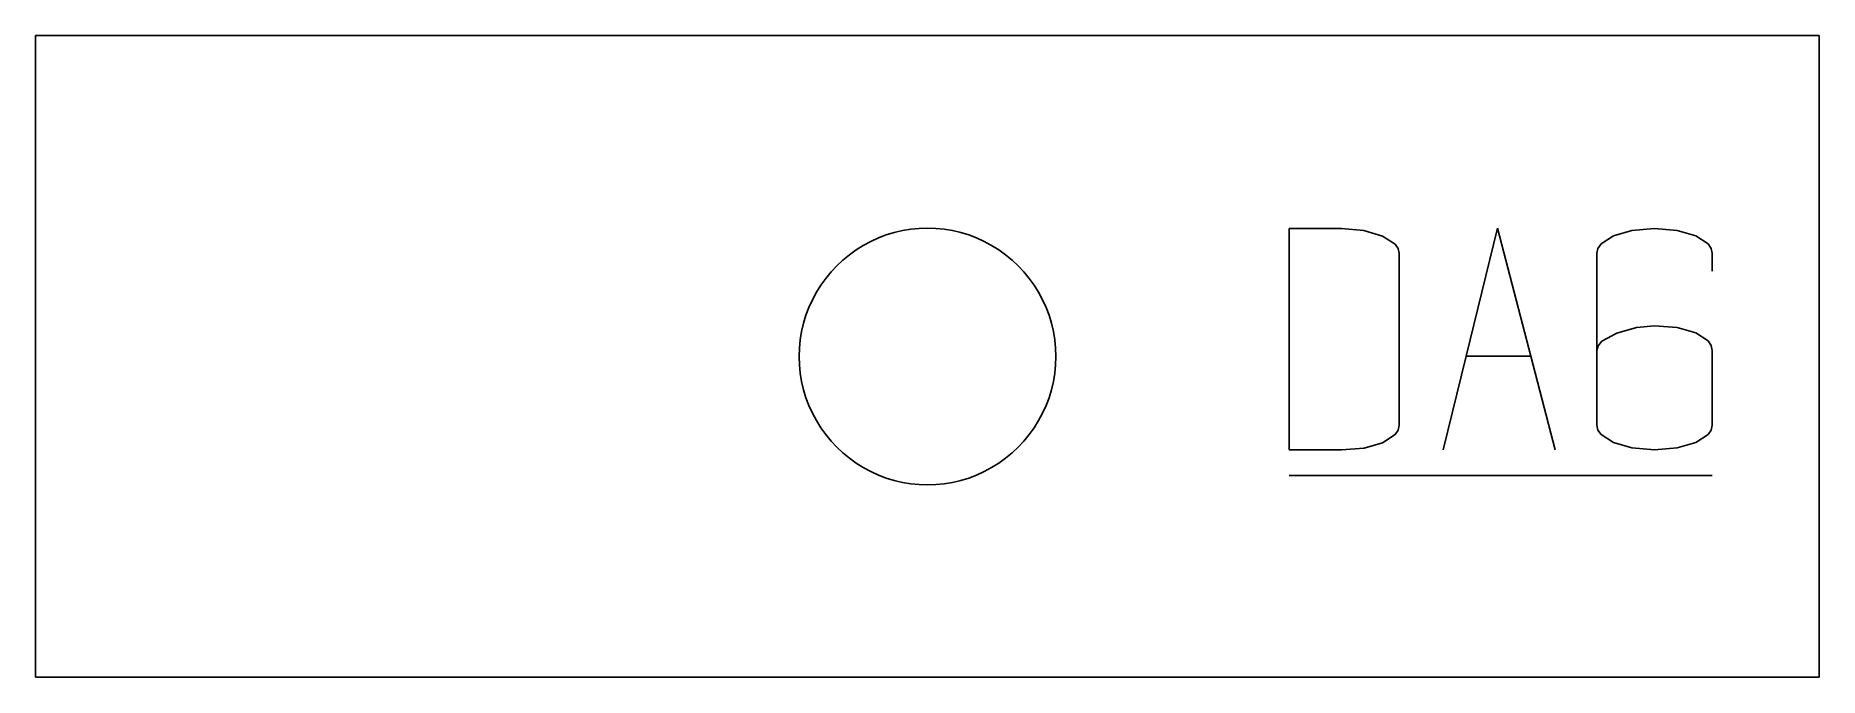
# Model space of a CAD drawing. Header units: millimetres. Extents: x -130.9 to -61.4, y -25.3 to -0.3.
import ezdxf

# ---------------------------------------------------------------- set-up
doc = ezdxf.new("R2010")
doc.units = ezdxf.units.MM
doc.layers.add('code', color=2, linetype='Continuous')
doc.layers.add('drawings', color=7, linetype='Continuous')

msp = doc.modelspace()

# ---------------------------------------------------------------- linework, layer by layer
at = {"layer": 'code'}
for p, q in [((-82.032, -16.457), (-82.032, -7.841)), ((-82.032, -7.841), (-79.996, -7.841)), ((-79.996, -7.841), (-79.129, -7.913)), ((-79.129, -7.913), (-78.398, -8.129)), ((-78.398, -8.129), (-77.911, -8.441)), ((-75.139, -12.812), (-73.915, -7.829)), ((-73.915, -7.829), (-72.616, -12.812)), ((-69.883, -8.433), (-69.401, -8.122)), ((-69.401, -8.122), (-68.678, -7.912)), ((-68.678, -7.912), (-67.796, -7.841)), ((-67.796, -7.841), (-66.914, -7.912)), ((-66.914, -7.912), (-66.192, -8.122)), ((-66.192, -8.122), (-65.709, -8.433)), ((-77.911, -8.441), (-77.789, -8.616)), ((-77.789, -8.616), (-77.749, -8.803)), ((-77.749, -8.803), (-77.749, -15.496)), ((-70.044, -8.803), (-70.004, -8.611)), ((-70.044, -12.586), (-70.044, -8.803)), ((-70.004, -8.611), (-69.883, -8.433)), ((-65.709, -8.433), (-65.589, -8.611)), ((-65.589, -8.611), (-65.549, -8.803)), ((-65.549, -8.803), (-65.549, -9.502)), ((-68.507, -11.698), (-69.264, -11.918)), ((-67.796, -11.625), (-68.507, -11.698)), ((-66.914, -11.695), (-67.796, -11.625)), ((-66.192, -11.906), (-66.914, -11.695)), ((-69.995, -12.404), (-70.044, -12.586)), ((-69.849, -12.232), (-69.995, -12.404)), ((-69.264, -11.918), (-69.849, -12.232)), ((-65.709, -12.216), (-66.192, -11.906)), ((-65.589, -12.394), (-65.709, -12.216)), ((-65.549, -12.586), (-65.589, -12.394)), ((-76.038, -16.457), (-75.139, -12.812)), ((-72.616, -12.812), (-75.139, -12.812)), ((-72.616, -12.812), (-71.667, -16.457)), ((-70.044, -12.586), (-70.044, -15.496)), ((-65.549, -15.496), (-65.549, -12.586)), ((-77.911, -15.867), (-78.398, -16.183)), ((-77.789, -15.689), (-77.911, -15.867)), ((-77.749, -15.496), (-77.789, -15.689)), ((-70.044, -15.496), (-70.004, -15.688)), ((-70.004, -15.688), (-69.883, -15.866)), ((-69.883, -15.866), (-69.401, -16.176)), ((-66.192, -16.176), (-65.709, -15.866)), ((-65.709, -15.866), (-65.589, -15.688)), ((-65.589, -15.688), (-65.549, -15.496)), ((-79.996, -16.457), (-82.032, -16.457)), ((-79.11, -16.389), (-79.996, -16.457)), ((-78.398, -16.183), (-79.11, -16.389)), ((-69.401, -16.176), (-68.678, -16.387)), ((-68.678, -16.387), (-67.796, -16.457)), ((-67.796, -16.457), (-66.914, -16.387)), ((-66.914, -16.387), (-66.192, -16.176)), ((-82.032, -17.457), (-65.549, -17.457))]:
    msp.add_line(p, q, dxfattribs=at)
at = {"layer": 'drawings'}
for p, q in [((-130.878, -25.323), (-130.878, -0.323)), ((-130.878, -0.323), (-61.378, -0.323)), ((-61.378, -0.323), (-61.378, -25.323)), ((-98.339, -8.339), (-98.628, -8.493)), ((-98.041, -8.204), (-98.339, -8.339)), ((-97.735, -8.089), (-98.041, -8.204)), ((-97.422, -7.994), (-97.735, -8.089)), ((-97.103, -7.919), (-97.422, -7.994)), ((-96.78, -7.866), (-97.103, -7.919)), ((-96.455, -7.834), (-96.78, -7.866)), ((-96.128, -7.823), (-96.455, -7.834)), ((-95.801, -7.834), (-96.128, -7.823)), ((-95.475, -7.866), (-95.801, -7.834)), ((-95.152, -7.919), (-95.475, -7.866)), ((-94.834, -7.994), (-95.152, -7.919)), ((-94.521, -8.089), (-94.834, -7.994)), ((-94.214, -8.204), (-94.521, -8.089)), ((-93.916, -8.339), (-94.214, -8.204)), ((-93.628, -8.493), (-93.916, -8.339)), ((-99.172, -8.857), (-99.424, -9.064)), ((-98.906, -8.666), (-99.172, -8.857)), ((-98.628, -8.493), (-98.906, -8.666)), ((-93.35, -8.666), (-93.628, -8.493)), ((-93.084, -8.857), (-93.35, -8.666)), ((-92.831, -9.064), (-93.084, -8.857)), ((-99.887, -9.527), (-100.095, -9.78)), ((-99.663, -9.288), (-99.887, -9.527)), ((-99.424, -9.064), (-99.663, -9.288)), ((-92.592, -9.288), (-92.831, -9.064)), ((-92.369, -9.527), (-92.592, -9.288)), ((-92.161, -9.78), (-92.369, -9.527)), ((-100.458, -10.323), (-100.612, -10.612)), ((-100.285, -10.046), (-100.458, -10.323)), ((-100.095, -9.78), (-100.285, -10.046)), ((-91.97, -10.046), (-92.161, -9.78)), ((-91.798, -10.323), (-91.97, -10.046)), ((-91.643, -10.612), (-91.798, -10.323)), ((-100.747, -10.91), (-100.862, -11.216)), ((-100.612, -10.612), (-100.747, -10.91)), ((-91.508, -10.91), (-91.643, -10.612)), ((-91.393, -11.216), (-91.508, -10.91)), ((-100.957, -11.529), (-101.032, -11.848)), ((-100.862, -11.216), (-100.957, -11.529)), ((-91.298, -11.529), (-91.393, -11.216)), ((-91.224, -11.848), (-91.298, -11.529)), ((-101.117, -12.496), (-101.128, -12.823)), ((-101.085, -12.171), (-101.117, -12.496)), ((-101.032, -11.848), (-101.085, -12.171)), ((-91.171, -12.171), (-91.224, -11.848)), ((-91.138, -12.496), (-91.171, -12.171)), ((-91.128, -12.823), (-91.138, -12.496)), ((-101.128, -12.823), (-101.117, -13.15)), ((-101.117, -13.15), (-101.085, -13.476)), ((-91.171, -13.476), (-91.138, -13.15)), ((-91.138, -13.15), (-91.128, -12.823)), ((-101.085, -13.476), (-101.032, -13.799)), ((-101.032, -13.799), (-100.957, -14.117)), ((-91.298, -14.117), (-91.224, -13.799)), ((-91.224, -13.799), (-91.171, -13.476)), ((-100.957, -14.117), (-100.862, -14.431)), ((-100.862, -14.431), (-100.747, -14.737)), ((-91.508, -14.737), (-91.393, -14.431)), ((-91.393, -14.431), (-91.298, -14.117)), ((-100.747, -14.737), (-100.612, -15.035)), ((-100.612, -15.035), (-100.458, -15.323)), ((-91.798, -15.323), (-91.643, -15.035)), ((-91.643, -15.035), (-91.508, -14.737)), ((-100.458, -15.323), (-100.285, -15.601)), ((-100.285, -15.601), (-100.095, -15.867)), ((-100.095, -15.867), (-99.887, -16.12)), ((-92.369, -16.12), (-92.161, -15.867)), ((-92.161, -15.867), (-91.97, -15.601)), ((-91.97, -15.601), (-91.798, -15.323)), ((-99.887, -16.12), (-99.663, -16.359)), ((-99.663, -16.359), (-99.424, -16.583)), ((-99.424, -16.583), (-99.172, -16.79)), ((-93.084, -16.79), (-92.831, -16.583)), ((-92.831, -16.583), (-92.592, -16.359)), ((-92.592, -16.359), (-92.369, -16.12)), ((-99.172, -16.79), (-98.906, -16.981)), ((-98.906, -16.981), (-98.628, -17.154)), ((-98.628, -17.154), (-98.339, -17.308)), ((-98.339, -17.308), (-98.041, -17.443)), ((-94.214, -17.443), (-93.916, -17.308)), ((-93.916, -17.308), (-93.628, -17.154)), ((-93.628, -17.154), (-93.35, -16.981)), ((-93.35, -16.981), (-93.084, -16.79)), ((-98.041, -17.443), (-97.735, -17.558)), ((-97.735, -17.558), (-97.422, -17.653)), ((-97.422, -17.653), (-97.103, -17.727)), ((-97.103, -17.727), (-96.78, -17.781)), ((-96.78, -17.781), (-96.455, -17.813)), ((-96.455, -17.813), (-96.128, -17.823)), ((-96.128, -17.823), (-95.801, -17.813)), ((-95.801, -17.813), (-95.475, -17.781)), ((-95.475, -17.781), (-95.152, -17.727)), ((-95.152, -17.727), (-94.834, -17.653)), ((-94.834, -17.653), (-94.521, -17.558)), ((-94.521, -17.558), (-94.214, -17.443)), ((-61.378, -25.323), (-130.878, -25.323))]:
    msp.add_line(p, q, dxfattribs=at)

doc.saveas('drawing.dxf')
